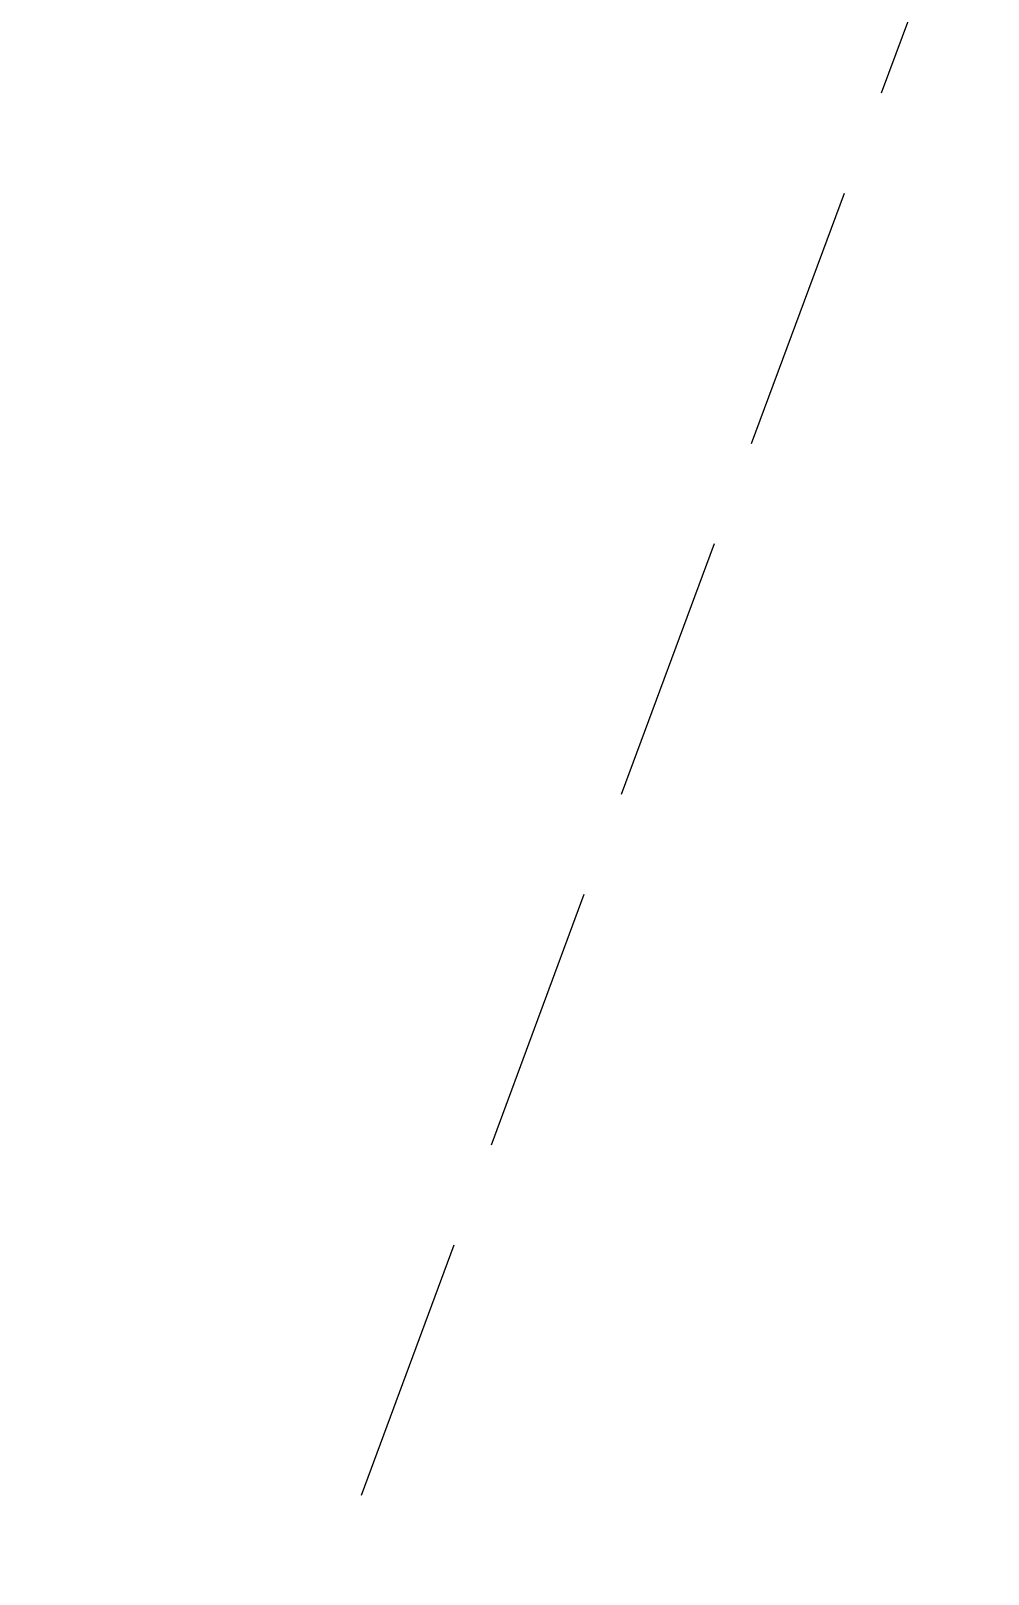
# Model space of a CAD drawing. Header units: inches. Extents: x 0 to 1813292486, y 0 to 3473589894.
# Drawn here: x 600519218 to 600520114, y 3473205422 to 3473206867 of the extents above; entities that cross this region are included whole.
import ezdxf

# ---------------------------------------------------------------- set-up
doc = ezdxf.new("R2010")
doc.units = ezdxf.units.IN
doc.header["$LTSCALE"] = 1000
doc.header["$MEASUREMENT"] = 0
doc.linetypes.add('AX-MALL-DIM-P02$0$DASH', pattern=[0.35, 0.25, -0.1])
for name, color, linetype in [('A-Anno-Note', 241, 'Continuous'), ('AX-MALL-DIM-P02$0$A-Detl-Patt', 8, 'Continuous'), ('AX-MALL-P02-200$0$A-Anno-Note', 241, 'Continuous'), ('AX-MALL-WALL-P02$0$A-Anno-Note', 241, 'Continuous'), ('AX-MALL-WALL-P02-QT$0$A-Curt', 151, 'Continuous'), ('AX-MALL-WALL-P02-QT$0$A-Detl-Patt', 8, 'Continuous'), ('AX-MALL-WALL-P02-QT$0$A-Detl-Thin', 131, 'Continuous'), ('AX-MALL-WALL-P02-QT$0$A-Hdrl', 31, 'Continuous')]:
    doc.layers.add(name, color=color, linetype=linetype)

# ---------------------------------------------------------------- blocks, each defined once
blk = doc.blocks.new('AX-MALL-WALL-P02-QT$0$tj')
at = {"layer": 'AX-MALL-WALL-P02-QT$0$A-Detl-Patt'}
h = blk.add_hatch(dxfattribs=at)
h.set_pattern_fill('STEEL', color=256, scale=100.0000000000001, angle=50.43183869082386)
h.set_pattern_definition([(75.00000000004839, (-14278.19445574284, 156289.8254051208), (-153.3407249234246, 41.08752340989569), []), (75.00000000004839, (-14317.88195610046, 156358.5661673546), (-153.3407249234246, 41.08752340989569), [])])
edge = h.paths.add_edge_path()
edge.add_line((88101.273016572, 47666.64152574539), (87883.93542659283, 47459.84604215622))
edge.add_line((87883.93542659283, 47459.84604215622), (91571.54751467705, 43584.64122533798))
edge.add_arc((262949.389629302, 558937.705083496), 543101.4133620498, 251.6057364187558, 260.0288666978238)
edge.add_arc((172180.8466627672, -2862.146247219684), 27099.9982179492, 64.7128659603706, 96.9316049602786, ccw=False)
edge.add_arc((262948.9730309481, 558936.3205539446), 543099.9677998082, 261.6155114784545, 271.7251478115656)
edge.add_line((279298.9759148359, 16082.51663446426), (279298.9759315252, 16382.65274763107))
edge.add_arc((262948.9742454757, 558936.3204835369), 542799.9676941936, 261.62020364125146, 271.7261014454634, ccw=False)
edge.add_arc((172180.8456921196, -2862.14609140989), 27400.00151046549, 64.80631838577902, 96.83815911678944)
edge.add_arc((262949.394896181, 558937.7037490648), 542801.4137571028, 251.6136389015772, 260.02417327084333, ccw=False)
edge.add_line((91737.26096642017, 43845.69257831573), (88101.273016572, 47666.64152574539))
blk.add_lwpolyline([(88103.03003954887, 47737.33037519455), (87813.24658572674, 47461.60306501389), (91543.92713344097, 43541.13421487808, 0.03677856867194786), (168908.9495433569, 23989.2463850975, -0.1416543586965341), (183742.0972260237, 21592.70785188675, 0.04416604653312874), (279348.9759123325, 16034.00206041336), (279348.9759345055, 16434.18465709686, -0.04414427716130016), (183859.0483468771, 21979.79425859451, 0.1405450684183163), (168919.8474783897, 24393.46752309799, -0.03670519880877311), (91764.87840116024, 43889.20268630981), (88103.03007543087, 47737.33033752441)], format="xyb", dxfattribs=at)
blk.add_lwpolyline([(88101.273016572, 47666.64152574539), (87883.93542659283, 47459.84604215622), (91571.54751467705, 43584.64122533798, 0.0367693963449814), (168910.2986617088, 24039.77597379684, -0.1415142461245126), (183756.7420067787, 21641.08926153183, 0.04414024362697595), (279298.9759148359, 16082.51663446426), (279298.9759315252, 16382.65274763107, -0.04412389944666065), (183844.4648458958, 21931.40288829803, 0.1406825130026793), (168918.4574091434, 24342.94360637665, -0.03671436212623864), (91737.26096642017, 43845.69257831573)], format="xyb", close=True, dxfattribs=at)
at = {"layer": 'AX-MALL-WALL-P02-QT$0$A-Detl-Thin'}
blk.add_lwpolyline([(163549.0969048738, 15543.38471794128, -0.6397237008462163), (164703.503718853, 23081.82205438614, -0.2197176871598326), (187079.3635630608, 19655.27036952972, -0.639723700731269), (185924.9567470551, 12116.83305311203, -0.2197176871428347)], format="xyb", close=True, dxfattribs=at)
at = {"layer": 'AX-MALL-WALL-P02-QT$0$A-Hdrl', "ltscale": 6}
for points in [[(163659.4563366175, 15710.18039321899, -0.6397237009326066), (164758.8913977146, 22889.64451742172, -0.2197176871618261), (186969.0041313171, 19488.47470140457, -0.6397237006999487), (185869.5690677166, 12309.01057815552, -0.2197176871425371)], [(163714.6360512972, 15793.57822608948, -0.6397237008757043), (164786.5852367878, 22793.55575561523, -0.2197176871584684), (186913.8244148493, 19405.07686567307, -0.6397237006947307), (185841.8752294779, 12405.09934902191, -0.2197176871411931)]]:
    blk.add_lwpolyline(points, format="xyb", close=True, dxfattribs=at)
blk = doc.blocks.new('AX-MALL-WALL-P02-QT')
at = {"layer": 'AX-MALL-WALL-P02-QT$0$A-Curt'}
blk.add_arc((600335713.0168822, 3473098897.971828), 15099.99990026571, 226.4122232250202, 227.5442850503888, dxfattribs=at)
at = {"layer": 'AX-MALL-WALL-P02-QT$0$A-Detl-Thin', "rotation": 339.5681613091762}
blk.add_blockref('AX-MALL-WALL-P02-QT$0$tj', (600144118.6961328, 3473128496.287411), dxfattribs=at)
blk = doc.blocks.new('AX-MALL-WALL-P02')
at = {"layer": 'AX-MALL-WALL-P02$0$A-Anno-Note'}
blk.add_blockref('AX-MALL-WALL-P02-QT', (0, 0), dxfattribs=at)
blk = doc.blocks.new('AX-MALL-DIM-P02')
at = {"layer": 'AX-MALL-DIM-P02$0$A-Detl-Patt', "linetype": 'AX-MALL-DIM-P02$0$DASH'}
blk.add_line((600325362.1569368, 3473088041.6513), (600303273.5268818, 3473062426.775476), dxfattribs=at)
blk = doc.blocks.new('AX-MALL-P02-200')
at = {"layer": 'AX-MALL-P02-200$0$A-Anno-Note'}
blk.add_blockref('AX-MALL-WALL-P02', (0, 0), dxfattribs=at)
blk.add_blockref('AX-MALL-DIM-P02', (0, 0), dxfattribs=at)

msp = doc.modelspace()

# ---------------------------------------------------------------- block references
at = {"layer": 'A-Anno-Note', "rotation": 20.43183869077545}
msp.add_blockref('AX-MALL-P02-200', (1250392458.527329, 9048125.682563305), dxfattribs=at)

doc.saveas('drawing.dxf')
